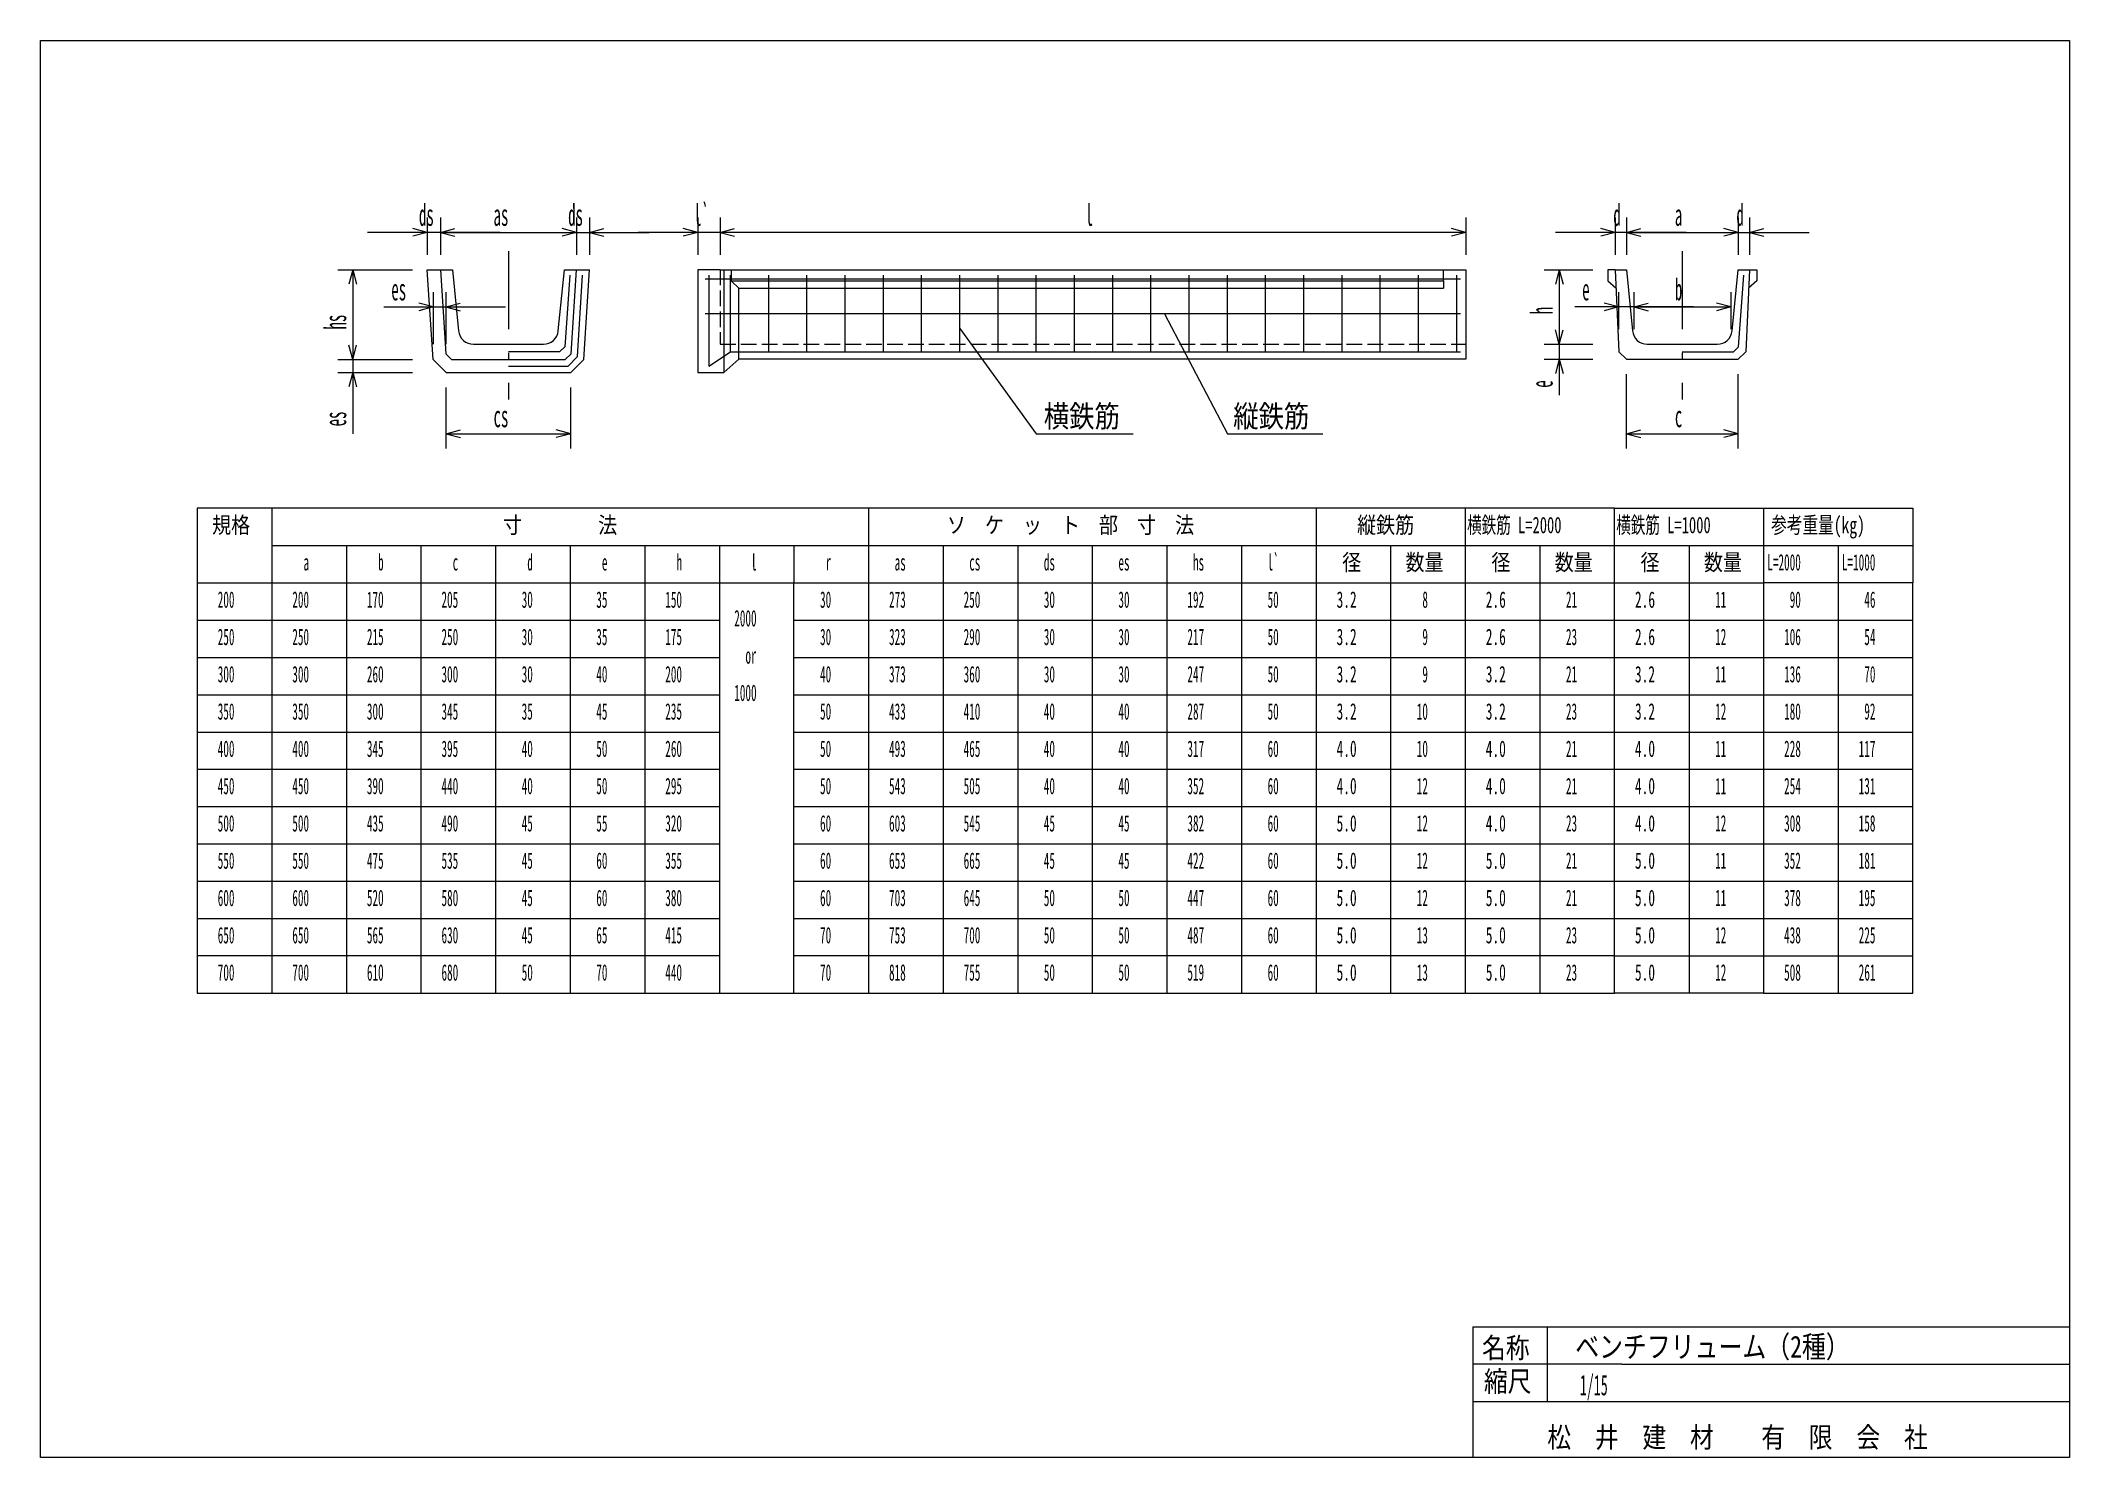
# Model space of a CAD drawing. Units: millimetres at full size. Extents: x 74 to 5514, y 79 to 3879.
import ezdxf
from ezdxf.enums import TextEntityAlignment as Align

# ---------------------------------------------------------------- set-up
doc = ezdxf.new("R2010")
doc.units = ezdxf.units.MM
doc.header["$LTSCALE"] = 7
doc.linetypes.add('USER1', pattern=[8, 6, -2])
doc.linetypes.add('USER2', pattern=[50.5, 30, -9, 2.5, -9])
doc.layers.add('1', color=7, linetype='Continuous', lineweight=18)
doc.styles.add('ＭＳ ゴシック', font='')
doc.styles.get('ＭＳ ゴシック').set_extended_font_data('MS Gothic')

msp = doc.modelspace()

# ---------------------------------------------------------------- linework, layer by layer
at = {"layer": '1'}
for p, q in [((73.5, 79), (73.5, 3879)), ((73.5, 3879), (5513.5, 3879)), ((5513.5, 3879), (5513.5, 79)), ((1110.5, 3364.547), (1071.863, 3374.9)), ((1110.5, 3404.547), (1110.5, 3304.547)), ((1145.5, 3404.547), (1145.5, 3304.547)), ((1145.5, 3404.547), (1145.5, 3304.547)), ((1145.5, 3364.547), (1184.137, 3374.9)), ((1145.5, 3364.547), (1184.137, 3374.9)), ((1510.5, 3364.547), (1471.863, 3374.9)), ((1510.5, 3364.547), (1471.863, 3374.9)), ((1510.5, 3404.547), (1510.5, 3304.547)), ((1510.5, 3404.547), (1510.5, 3304.547)), ((1545.5, 3404.547), (1545.5, 3304.547)), ((1545.5, 3364.547), (1584.137, 3374.9)), ((1835.5, 3364.547), (1796.863, 3374.9)), ((1835.5, 3404.547), (1835.5, 3304.547)), ((1895.5, 3404.547), (1895.5, 3304.547)), ((1895.5, 3404.547), (1895.5, 3304.547)), ((1895.5, 3364.547), (1934.137, 3374.9)), ((1895.5, 3364.547), (1934.137, 3374.9)), ((3895.5, 3364.547), (3856.863, 3374.9)), ((3895.5, 3404.547), (3895.5, 3304.547)), ((4295.5, 3364.547), (4256.863, 3374.9)), ((4295.5, 3404.547), (4295.5, 3304.547)), ((4325.5, 3404.547), (4325.5, 3304.547)), ((4325.5, 3404.547), (4325.5, 3304.547)), ((4325.5, 3364.547), (4364.137, 3374.9)), ((4325.5, 3364.547), (4364.137, 3374.9)), ((4625.5, 3364.547), (4586.863, 3374.9)), ((4625.5, 3364.547), (4586.863, 3374.9)), ((4625.5, 3404.547), (4625.5, 3304.547)), ((4625.5, 3404.547), (4625.5, 3304.547)), ((4655.5, 3404.547), (4655.5, 3304.547)), ((4655.5, 3364.547), (4694.137, 3374.9)), ((1305.5, 3364.547), (950.5, 3364.547)), ((1110.5, 3364.547), (1071.863, 3354.194)), ((1145.5, 3364.547), (1510.5, 3364.547)), ((1145.5, 3364.547), (1184.137, 3354.194)), ((1145.5, 3364.547), (1184.137, 3354.194)), ((1350.5, 3364.547), (1705.5, 3364.547)), ((1510.5, 3364.547), (1471.863, 3354.194)), ((1510.5, 3364.547), (1471.863, 3354.194)), ((1545.5, 3364.547), (1584.137, 3354.194)), ((2055.5, 3364.547), (1675.5, 3364.547)), ((1835.5, 3364.547), (1796.863, 3354.194)), ((3895.5, 3364.547), (1895.5, 3364.547)), ((1895.5, 3364.547), (1934.137, 3354.194)), ((1895.5, 3364.547), (1934.137, 3354.194)), ((3895.5, 3364.547), (3856.863, 3354.194)), ((4485.5, 3364.547), (4135.5, 3364.547)), ((4295.5, 3364.547), (4256.863, 3354.194)), ((4325.5, 3364.547), (4625.5, 3364.547)), ((4325.5, 3364.547), (4364.137, 3354.194)), ((4325.5, 3364.547), (4364.137, 3354.194)), ((4465.5, 3364.547), (4815.5, 3364.547)), ((4625.5, 3364.547), (4586.863, 3354.194)), ((4625.5, 3364.547), (4586.863, 3354.194)), ((4655.5, 3364.547), (4694.137, 3354.194)), ((870.5, 3264.547), (1070.5, 3264.547)), ((910.5, 3264.547), (900.147, 3225.91)), ((910.5, 3264.547), (910.5, 3023.547)), ((910.5, 3264.547), (920.853, 3225.91)), ((1110.5, 3264.547), (1178, 3264.547)), ((1126, 3023.547), (1110.5, 3264.547)), ((1145.5, 3264.547), (1160.004, 3039.041)), ((1178, 3264.547), (1194.398, 3100.567)), ((1461.602, 3100.567), (1478, 3264.547)), ((1478, 3264.547), (1545.5, 3264.547)), ((1495.996, 3039.041), (1510.5, 3264.547)), ((1530.077, 3023.624), (1545.5, 3264.547)), ((1895.5, 3264.547), (1835.5, 3264.547)), ((1835.5, 3264.547), (1835.5, 2988.547)), ((1895.5, 3264.547), (3895.5, 3264.547)), ((1905.5, 3264.547), (1905.5, 2988.547)), ((1925.5, 3264.547), (1925.5, 3234.547)), ((3835.5, 3234.547), (3835.5, 3264.547)), ((3895.5, 3264.547), (3895.5, 3024.547)), ((4105.5, 3264.547), (4235.5, 3264.547)), ((4145.5, 3264.547), (4135.147, 3225.91)), ((4145.5, 3264.547), (4145.5, 3064.547)), ((4145.5, 3264.547), (4155.853, 3225.91)), ((4295.5, 3264.547), (4275.5, 3264.547)), ((4275.5, 3264.547), (4275.5, 3234.547)), ((4295.5, 3264.547), (4325.5, 3264.547)), ((4295.5, 3264.547), (4305.5, 3044.547)), ((4325.5, 3264.547), (4341.898, 3100.567)), ((4609.102, 3100.567), (4625.5, 3264.547)), ((4625.5, 3264.547), (4655.5, 3264.547)), ((4655.5, 3264.547), (4645.5, 3044.547)), ((4655.5, 3264.547), (4675.5, 3264.547)), ((4675.5, 3264.547), (4675.5, 3234.547)), ((1493, 3249.547), (1478.949, 3057.512)), ((1513.035, 3031.33), (1527.004, 3249.547)), ((1855.5, 3239.547), (3880.5, 3239.547)), ((1865.5, 3249.547), (1865.5, 3006.047)), ((1923.57, 3044.547), (1923.57, 3249.547)), ((1925.5, 3234.547), (3835.5, 3234.547)), ((1925.5, 3234.547), (1945.5, 3214.547)), ((1945.5, 3214.547), (3835.5, 3214.547)), ((1945.5, 3023.547), (1945.5, 3214.547)), ((2026.04, 3044.547), (2026.04, 3249.547)), ((2128.51, 3044.547), (2128.51, 3249.547)), ((2230.98, 3044.547), (2230.98, 3249.547)), ((2333.45, 3044.547), (2333.45, 3249.547)), ((2435.92, 3044.547), (2435.92, 3249.547)), ((2538.39, 3044.547), (2538.39, 3249.547)), ((2640.86, 3044.547), (2640.86, 3249.547)), ((2743.33, 3044.547), (2743.33, 3249.547)), ((2845.8, 3044.547), (2845.8, 3249.547)), ((2948.27, 3044.547), (2948.27, 3249.547)), ((3050.74, 3044.547), (3050.74, 3249.547)), ((3153.21, 3044.547), (3153.21, 3249.547)), ((3255.68, 3044.547), (3255.68, 3249.547)), ((3358.15, 3044.547), (3358.15, 3249.547)), ((3460.62, 3044.547), (3460.62, 3249.547)), ((3563.09, 3044.547), (3563.09, 3249.547)), ((3665.56, 3044.547), (3665.56, 3249.547)), ((3768.03, 3044.547), (3768.03, 3249.547)), ((3835.5, 3234.547), (3835.5, 3214.547)), ((3870.5, 3044.547), (3870.5, 3249.547)), ((4145.5, 3224.547), (4145.5, 2927.87)), ((4275.5, 3234.547), (4297.773, 3214.547)), ((4626.449, 3057.512), (4640.5, 3249.547)), ((4675.5, 3234.547), (4653.227, 3214.547)), ((910.5, 3183.547), (910.5, 2824.185)), ((993.89, 3164.547), (1320.004, 3164.547)), ((1125.936, 3164.547), (1087.299, 3174.9)), ((1125.936, 3164.547), (1087.299, 3154.194)), ((1125.936, 3204.547), (1125.936, 3064.547)), ((1160.004, 3204.547), (1160.004, 3064.547)), ((1160.004, 3164.547), (1198.641, 3174.9)), ((1160.004, 3164.547), (1198.641, 3154.194)), ((4505.5, 3164.547), (4187.019, 3164.547)), ((4304.591, 3164.547), (4265.954, 3174.9)), ((4304.591, 3164.547), (4265.954, 3154.194)), ((4304.591, 3204.547), (4304.591, 3104.547)), ((4345.5, 3204.547), (4345.5, 3104.547)), ((4345.5, 3204.547), (4345.5, 3104.547)), ((4345.5, 3164.547), (4384.137, 3174.9)), ((4345.5, 3164.547), (4384.137, 3174.9)), ((4345.5, 3164.547), (4605.5, 3164.547)), ((4345.5, 3164.547), (4384.137, 3154.194)), ((4345.5, 3164.547), (4384.137, 3154.194)), ((4605.5, 3164.547), (4566.863, 3174.9)), ((4605.5, 3164.547), (4566.863, 3154.194)), ((4605.5, 3204.547), (4605.5, 3104.547)), ((3880.5, 3146.547), (1855.5, 3146.547)), ((2538.39, 3106.811), (2743.33, 2824.547)), ((3086.787, 3146.547), (3255.68, 2824.547)), ((4145.5, 3064.547), (4135.147, 3103.184)), ((4145.5, 3064.547), (4135.147, 3103.184)), ((4145.5, 3064.547), (4155.853, 3103.184)), ((4145.5, 3064.547), (4155.853, 3103.184)), ((910.5, 3023.547), (900.147, 3062.184)), ((910.5, 3023.547), (900.147, 3062.184)), ((910.5, 3023.547), (920.853, 3062.184)), ((910.5, 3023.547), (920.853, 3062.184)), ((1234.2, 3064.547), (1421.8, 3064.547)), ((1478.949, 3057.512), (1465, 3044.547)), ((4105.5, 3064.547), (4235.5, 3064.547)), ((4105.5, 3064.547), (4235.5, 3064.547)), ((4381.7, 3064.547), (4569.3, 3064.547)), ((4612.5, 3044.547), (4626.449, 3057.512)), ((870.5, 3023.547), (1070.5, 3023.547)), ((870.5, 3023.547), (1070.5, 3023.547)), ((1126, 3023.547), (1161, 2988.547)), ((1160.004, 3039.041), (1175.497, 3023.547)), ((1175.497, 3023.547), (1480.503, 3023.547)), ((1465, 3044.547), (1328, 3044.547)), ((1328, 3006.047), (1487.751, 3006.047)), ((1480.503, 3023.547), (1495.996, 3039.041)), ((1487.751, 3006.047), (1513.035, 3031.33)), ((1530, 3023.547), (1495, 2988.547)), ((1865.5, 3006.047), (1923.57, 3044.547)), ((1905.5, 2988.547), (1945.5, 3024.547)), ((1923.57, 3044.547), (3880.5, 3044.547)), ((3895.5, 3024.547), (1945.5, 3024.547)), ((4105.5, 3024.547), (4235.5, 3024.547)), ((4145.5, 3024.547), (4135.147, 2985.91)), ((4145.5, 3024.547), (4155.853, 2985.91)), ((4305.5, 3044.547), (4325.5, 3024.547)), ((4325.5, 3024.547), (4625.5, 3024.547)), ((4475.5, 3044.547), (4612.5, 3044.547)), ((4645.5, 3044.547), (4625.5, 3024.547)), ((870.5, 2988.547), (1070.5, 2988.547)), ((910.5, 2988.547), (900.147, 2949.91)), ((910.5, 2988.547), (920.853, 2949.91)), ((1161, 2988.547), (1495, 2988.547)), ((1161, 2784.547), (1161, 2948.547)), ((1495, 2784.547), (1495, 2948.547)), ((1835.5, 2988.547), (1905.5, 2988.547)), ((4325.5, 2784.547), (4325.5, 2984.547)), ((4625.5, 2784.547), (4625.5, 2984.547)), ((1161, 2824.547), (1199.637, 2834.9)), ((1495, 2824.547), (1456.363, 2834.9)), ((4325.5, 2824.547), (4364.137, 2834.9)), ((4625.5, 2824.547), (4586.863, 2834.9)), ((1161, 2824.547), (1495, 2824.547)), ((1161, 2824.547), (1199.637, 2814.194)), ((1495, 2824.547), (1456.363, 2814.194)), ((2743.33, 2824.547), (3003.5, 2824.547)), ((3255.68, 2824.547), (3511.362, 2824.547)), ((4325.5, 2824.547), (4625.5, 2824.547)), ((4325.5, 2824.547), (4364.137, 2814.194)), ((4625.5, 2824.547), (4586.863, 2814.194)), ((493.5, 2624.547), (493.5, 1524.547)), ((4293.5, 2624.547), (493.5, 2624.547)), ((693.5, 2624.547), (693.5, 1524.547)), ((2293.5, 2624.547), (2293.5, 1524.547)), ((3493.5, 2624.547), (3493.5, 1524.547)), ((3893.5, 2624.547), (3893.5, 1524.547)), ((4293.5, 1524.547), (4293.5, 2624.547)), ((4293.5, 2624.547), (4693.5, 2624.547)), ((4693.5, 2624.547), (4693.5, 1324.547)), ((4693.5, 2624.547), (5093.5, 2624.547)), ((5093.5, 2624.547), (5093.5, 2424.547)), ((693.5, 2524.547), (4293.5, 2524.547)), ((893.5, 2524.547), (893.5, 1524.547)), ((1093.5, 2524.547), (1093.5, 1524.547)), ((1293.5, 2524.547), (1293.5, 1524.547)), ((1493.5, 2524.547), (1493.5, 1524.547)), ((1693.5, 2524.547), (1693.5, 1524.547)), ((1893.5, 2524.547), (1893.5, 2424.547)), ((2093.5, 2524.547), (2093.5, 2424.547)), ((2493.5, 2524.547), (2493.5, 1524.547)), ((2693.5, 2524.547), (2693.5, 1524.547)), ((2893.5, 2524.547), (2893.5, 1524.547)), ((3093.5, 2524.547), (3093.5, 1524.547)), ((3293.5, 2524.547), (3293.5, 1524.547)), ((3693.5, 2524.547), (3693.5, 1524.547)), ((4093.5, 2524.547), (4093.5, 1524.547)), ((4293.5, 2524.547), (4693.5, 2524.547)), ((4493.5, 2524.547), (4493.5, 1324.547)), ((4693.5, 2524.547), (5093.5, 2524.547)), ((4893.5, 2524.547), (4893.5, 2424.547)), ((493.5, 2424.547), (1893.5, 2424.547)), ((1893.5, 2424.547), (1893.5, 1324.547)), ((1893.5, 2424.547), (2093.5, 2424.547)), ((2093.5, 2424.547), (4293.5, 2424.547)), ((2093.5, 1324.547), (2093.5, 2424.547)), ((4293.5, 2424.547), (4693.5, 2424.547)), ((5093.5, 2424.547), (4693.5, 2424.547)), ((4893.5, 2424.547), (4893.5, 1324.547)), ((5093.5, 1324.547), (5093.5, 2424.547)), ((493.5, 2324.547), (1893.5, 2324.547)), ((2093.5, 2324.547), (4293.5, 2324.547)), ((4293.5, 2324.547), (4693.5, 2324.547)), ((4693.5, 2324.547), (5093.5, 2324.547)), ((493.5, 2224.547), (1893.5, 2224.547)), ((2093.5, 2224.547), (4293.5, 2224.547)), ((4293.5, 2224.547), (4693.5, 2224.547)), ((4693.5, 2224.547), (5093.5, 2224.547)), ((493.5, 2124.547), (1893.5, 2124.547)), ((2093.5, 2124.547), (4293.5, 2124.547)), ((4293.5, 2124.547), (4693.5, 2124.547)), ((4693.5, 2124.547), (5093.5, 2124.547)), ((493.5, 2024.547), (1893.5, 2024.547)), ((2093.5, 2024.547), (4293.5, 2024.547)), ((4293.5, 2024.547), (4693.5, 2024.547)), ((4693.5, 2024.547), (5093.5, 2024.547)), ((493.5, 1924.547), (1893.5, 1924.547)), ((2093.5, 1924.547), (4293.5, 1924.547)), ((4293.5, 1924.547), (4693.5, 1924.547)), ((4693.5, 1924.547), (5093.5, 1924.547)), ((493.5, 1824.547), (1893.5, 1824.547)), ((2093.5, 1824.547), (4293.5, 1824.547)), ((4293.5, 1824.547), (4693.5, 1824.547)), ((4693.5, 1824.547), (5093.5, 1824.547)), ((493.5, 1724.547), (1893.5, 1724.547)), ((2093.5, 1724.547), (4293.5, 1724.547)), ((4293.5, 1724.547), (4693.5, 1724.547)), ((4693.5, 1724.547), (5093.5, 1724.547)), ((493.5, 1624.547), (1893.5, 1624.547)), ((2093.5, 1624.547), (4293.5, 1624.547)), ((4293.5, 1624.547), (4693.5, 1624.547)), ((4693.5, 1624.547), (5093.5, 1624.547)), ((493.5, 1524.547), (493.5, 1324.547)), ((493.5, 1524.547), (1893.5, 1524.547)), ((693.5, 1524.547), (693.5, 1324.547)), ((893.5, 1524.547), (893.5, 1324.547)), ((1093.5, 1524.547), (1093.5, 1324.547)), ((1293.5, 1524.547), (1293.5, 1324.547)), ((1493.5, 1524.547), (1493.5, 1324.547)), ((1693.5, 1524.547), (1693.5, 1324.547)), ((2093.5, 1524.547), (4293.5, 1524.547)), ((2293.5, 1524.547), (2293.5, 1324.547)), ((2493.5, 1524.547), (2493.5, 1324.547)), ((2693.5, 1524.547), (2693.5, 1324.547)), ((2893.5, 1524.547), (2893.5, 1324.547)), ((3093.5, 1524.547), (3093.5, 1324.547)), ((3293.5, 1524.547), (3293.5, 1324.547)), ((3493.5, 1524.547), (3493.5, 1324.547)), ((3693.5, 1524.547), (3693.5, 1324.547)), ((3893.5, 1524.547), (3893.5, 1324.547)), ((4093.5, 1524.547), (4093.5, 1324.547)), ((4293.5, 1324.547), (4293.5, 1524.547)), ((4293.5, 1524.547), (4693.5, 1524.547)), ((4693.5, 1524.547), (5093.5, 1524.547)), ((1893.5, 1424.547), (493.5, 1424.547)), ((4293.5, 1424.547), (2093.5, 1424.547)), ((4293.5, 1424.547), (4693.5, 1424.547)), ((4693.5, 1424.547), (5093.5, 1424.547)), ((493.5, 1324.547), (1893.5, 1324.547)), ((1893.5, 1324.547), (2093.5, 1324.547)), ((2093.5, 1324.547), (4293.5, 1324.547)), ((4693.5, 1324.547), (4293.5, 1324.547)), ((4693.5, 1324.547), (5093.5, 1324.547)), ((3913.5, 429), (5513.5, 429)), ((3913.5, 429), (3913.5, 229)), ((4113.5, 429), (4113.5, 229)), ((4313.5, 329), (3913.5, 329)), ((4313.5, 329), (5513.5, 329)), ((3913.5, 229), (3913.5, 79)), ((3913.5, 229), (5513.5, 229)), ((5513.5, 79), (73.5, 79))]:
    msp.add_line(p, q, dxfattribs=at)
at = {"layer": '1', "linetype": 'USER2'}
for p, q in [((1328, 3314.547), (1328, 2916.656)), ((4475.5, 3314.547), (4475.5, 2916.656))]:
    msp.add_line(p, q, dxfattribs=at)
at = {"layer": '1', "linetype": 'USER1'}
for p, q in [((1895.5, 3264.547), (1895.5, 3064.547)), ((1895.5, 3064.547), (3895.5, 3064.547))]:
    msp.add_line(p, q, dxfattribs=at)
at = {"layer": '1'}
for centre, start, end in [((1234.2, 3104.547), 185.71059, 270), ((1421.8, 3104.547), 270, 354.28941), ((4381.7, 3104.547), 185.71059, 270), ((4569.3, 3104.547), 270, 354.28941)]:
    msp.add_arc(centre, 40, start, end, dxfattribs=at)

# ---------------------------------------------------------------- texts
at = {"layer": '1', "style": 'ＭＳ ゴシック'}
for s, height, width, p in [('ds', 58.65, 0.5, (1088, 3364.547)), ('ds', 58.65, 0.5, (1488, 3364.547)), ('l`', 58.65, 0.5, (1825.5, 3364.547)), ('l', 58.65, 0.5, (2875.5, 3364.547)), ('d', 58.65, 0.5, (4290.5, 3364.547)), ('d', 58.65, 0.5, (4620.5, 3364.547)), ('as', 58.65, 0.5, (1288, 3364.547)), ('a', 58.65, 0.5, (4455.5, 3364.547)), ('es', 58.65, 0.5, (1013.89, 3164.547)), ('e', 58.65, 0.5, (4207.019, 3164.547)), ('b', 58.65, 0.5, (4455.5, 3164.547)), ('cs', 58.65, 0.5, (1288, 2824.547)), ('横鉄筋', 58.65, 0.85, (2763.5, 2824.547)), ('縦鉄筋', 58.65, 0.85, (3271.362, 2824.547)), ('c', 58.65, 0.5, (4455.5, 2824.547)), ('規格', 43.99, 0.85, (533.5, 2544.547)), ('寸\u3000\u3000\u3000\u3000法', 43.99, 0.85, (1313.5, 2544.547)), ('ソ\u3000ケ\u3000ッ\u3000ト\u3000部\u3000寸\u3000法', 43.99, 0.85, (2503.5, 2544.547)), ('縦鉄筋', 43.99, 0.85, (3603.5, 2544.547)), ('横鉄筋 L=2000', 43.99, 0.65, (3898.5, 2544.547)), ('横鉄筋 L=1000', 43.99, 0.65, (4298.5, 2544.547)), ('参考重量(kg)', 43.99, 0.7, (4713.5, 2544.547)), ('b', 43.99, 0.5, (978.5, 2444.547)), ('d', 43.99, 0.5, (1378.5, 2444.547)), ('h', 43.99, 0.5, (1778.5, 2444.547)), ('l', 43.99, 0.5, (1978.5, 2444.547)), ('ds', 43.99, 0.5, (2763.5, 2444.547)), ('hs', 43.99, 0.5, (3163.5, 2444.547)), ('l`', 43.99, 0.5, (3363.5, 2444.547)), ('径', 43.99, 0.85, (3563.5, 2444.547)), ('数量', 43.99, 0.85, (3733.5, 2444.547)), ('径', 43.99, 0.85, (3963.5, 2444.547)), ('数量', 43.99, 0.85, (4133.5, 2444.547)), ('径', 43.99, 0.85, (4363.5, 2444.547)), ('数量', 43.99, 0.85, (4533.5, 2444.547)), ('a', 43.99, 0.5, (778.5, 2444.547)), ('c', 43.99, 0.5, (1178.5, 2444.547)), ('e', 43.99, 0.5, (1578.5, 2444.547)), ('r', 43.99, 0.5, (2178.5, 2444.547)), ('as', 43.99, 0.5, (2363.5, 2444.547)), ('cs', 43.99, 0.5, (2563.5, 2444.547)), ('es', 43.99, 0.5, (2963.5, 2444.547)), ('L=2000', 43.99, 0.5, (4703.5, 2444.547)), ('L=1000', 43.99, 0.5, (4903.5, 2444.547)), ('200', 43.99, 0.5, (548.5, 2344.547)), ('200', 43.99, 0.5, (748.5, 2344.547)), ('170', 43.99, 0.5, (948.5, 2344.547)), ('205', 43.99, 0.5, (1148.5, 2344.547)), ('30', 43.99, 0.5, (1363.5, 2344.547)), ('35', 43.99, 0.5, (1563.5, 2344.547)), ('150', 43.99, 0.5, (1748.5, 2344.547)), ('30', 43.99, 0.5, (2163.5, 2344.547)), ('273', 43.99, 0.5, (2348.5, 2344.547)), ('250', 43.99, 0.5, (2548.5, 2344.547)), ('30', 43.99, 0.5, (2763.5, 2344.547)), ('30', 43.99, 0.5, (2963.5, 2344.547)), ('192', 43.99, 0.5, (3148.5, 2344.547)), ('50', 43.99, 0.5, (3363.5, 2344.547)), ('3.2', 43.99, 0.6, (3548.5, 2344.547)), ('8', 43.99, 0.5, (3778.5, 2344.547)), ('2.6', 43.99, 0.6, (3948.5, 2344.547)), ('21', 43.99, 0.5, (4163.5, 2344.547)), ('2.6', 43.99, 0.6, (4348.5, 2344.547)), ('11', 43.99, 0.5, (4563.5, 2344.547)), ('90', 43.99, 0.5, (4763.5, 2344.547)), ('46', 43.99, 0.5, (4963.5, 2344.547)), ('2000', 43.99, 0.5, (1933.5, 2294.547)), ('250', 43.99, 0.5, (548.5, 2244.547)), ('250', 43.99, 0.5, (748.5, 2244.547)), ('215', 43.99, 0.5, (948.5, 2244.547)), ('250', 43.99, 0.5, (1148.5, 2244.547)), ('30', 43.99, 0.5, (1363.5, 2244.547)), ('35', 43.99, 0.5, (1563.5, 2244.547)), ('175', 43.99, 0.5, (1748.5, 2244.547)), ('30', 43.99, 0.5, (2163.5, 2244.547)), ('323', 43.99, 0.5, (2348.5, 2244.547)), ('290', 43.99, 0.5, (2548.5, 2244.547)), ('30', 43.99, 0.5, (2763.5, 2244.547)), ('30', 43.99, 0.5, (2963.5, 2244.547)), ('217', 43.99, 0.5, (3148.5, 2244.547)), ('50', 43.99, 0.5, (3363.5, 2244.547)), ('3.2', 43.99, 0.6, (3548.5, 2244.547)), ('9', 43.99, 0.5, (3778.5, 2244.547)), ('2.6', 43.99, 0.6, (3948.5, 2244.547)), ('23', 43.99, 0.5, (4163.5, 2244.547)), ('2.6', 43.99, 0.6, (4348.5, 2244.547)), ('12', 43.99, 0.5, (4563.5, 2244.547)), ('106', 43.99, 0.5, (4748.5, 2244.547)), ('54', 43.99, 0.5, (4963.5, 2244.547)), ('or', 43.99, 0.5, (1963.5, 2194.547)), ('300', 43.99, 0.5, (548.5, 2144.547)), ('300', 43.99, 0.5, (748.5, 2144.547)), ('260', 43.99, 0.5, (948.5, 2144.547)), ('300', 43.99, 0.5, (1148.5, 2144.547)), ('30', 43.99, 0.5, (1363.5, 2144.547)), ('40', 43.99, 0.5, (1563.5, 2144.547)), ('200', 43.99, 0.5, (1748.5, 2144.547)), ('40', 43.99, 0.5, (2163.5, 2144.547)), ('373', 43.99, 0.5, (2348.5, 2144.547)), ('360', 43.99, 0.5, (2548.5, 2144.547)), ('30', 43.99, 0.5, (2763.5, 2144.547)), ('30', 43.99, 0.5, (2963.5, 2144.547)), ('247', 43.99, 0.5, (3148.5, 2144.547)), ('50', 43.99, 0.5, (3363.5, 2144.547)), ('3.2', 43.99, 0.6, (3548.5, 2144.547)), ('9', 43.99, 0.5, (3778.5, 2144.547)), ('3.2', 43.99, 0.6, (3948.5, 2144.547)), ('21', 43.99, 0.5, (4163.5, 2144.547)), ('3.2', 43.99, 0.6, (4348.5, 2144.547)), ('11', 43.99, 0.5, (4563.5, 2144.547)), ('136', 43.99, 0.5, (4748.5, 2144.547)), ('70', 43.99, 0.5, (4963.5, 2144.547)), ('1000', 43.99, 0.5, (1933.5, 2094.547)), ('350', 43.99, 0.5, (548.5, 2044.547)), ('350', 43.99, 0.5, (748.5, 2044.547)), ('300', 43.99, 0.5, (948.5, 2044.547)), ('345', 43.99, 0.5, (1148.5, 2044.547)), ('35', 43.99, 0.5, (1363.5, 2044.547)), ('45', 43.99, 0.5, (1563.5, 2044.547)), ('235', 43.99, 0.5, (1748.5, 2044.547)), ('50', 43.99, 0.5, (2163.5, 2044.547)), ('433', 43.99, 0.5, (2348.5, 2044.547)), ('410', 43.99, 0.5, (2548.5, 2044.547)), ('40', 43.99, 0.5, (2763.5, 2044.547)), ('40', 43.99, 0.5, (2963.5, 2044.547)), ('287', 43.99, 0.5, (3148.5, 2044.547)), ('50', 43.99, 0.5, (3363.5, 2044.547)), ('3.2', 43.99, 0.6, (3548.5, 2044.547)), ('10', 43.99, 0.5, (3763.5, 2044.547)), ('3.2', 43.99, 0.6, (3948.5, 2044.547)), ('23', 43.99, 0.5, (4163.5, 2044.547)), ('3.2', 43.99, 0.6, (4348.5, 2044.547)), ('12', 43.99, 0.5, (4563.5, 2044.547)), ('180', 43.99, 0.5, (4748.5, 2044.547)), ('92', 43.99, 0.5, (4963.5, 2044.547)), ('400', 43.99, 0.5, (548.5, 1944.547)), ('400', 43.99, 0.5, (748.5, 1944.547)), ('345', 43.99, 0.5, (948.5, 1944.547)), ('395', 43.99, 0.5, (1148.5, 1944.547)), ('40', 43.99, 0.5, (1363.5, 1944.547)), ('50', 43.99, 0.5, (1563.5, 1944.547)), ('260', 43.99, 0.5, (1748.5, 1944.547)), ('50', 43.99, 0.5, (2163.5, 1944.547)), ('493', 43.99, 0.5, (2348.5, 1944.547)), ('465', 43.99, 0.5, (2548.5, 1944.547)), ('40', 43.99, 0.5, (2763.5, 1944.547)), ('40', 43.99, 0.5, (2963.5, 1944.547)), ('317', 43.99, 0.5, (3148.5, 1944.547)), ('60', 43.99, 0.5, (3363.5, 1944.547)), ('4.0', 43.99, 0.6, (3548.5, 1944.547)), ('10', 43.99, 0.5, (3763.5, 1944.547)), ('4.0', 43.99, 0.6, (3948.5, 1944.547)), ('21', 43.99, 0.5, (4163.5, 1944.547)), ('4.0', 43.99, 0.6, (4348.5, 1944.547)), ('11', 43.99, 0.5, (4563.5, 1944.547)), ('228', 43.99, 0.5, (4748.5, 1944.547)), ('117', 43.99, 0.5, (4948.5, 1944.547)), ('450', 43.99, 0.5, (548.5, 1844.547)), ('450', 43.99, 0.5, (748.5, 1844.547)), ('390', 43.99, 0.5, (948.5, 1844.547)), ('440', 43.99, 0.5, (1148.5, 1844.547)), ('40', 43.99, 0.5, (1363.5, 1844.547)), ('50', 43.99, 0.5, (1563.5, 1844.547)), ('295', 43.99, 0.5, (1748.5, 1844.547)), ('50', 43.99, 0.5, (2163.5, 1844.547)), ('543', 43.99, 0.5, (2348.5, 1844.547)), ('505', 43.99, 0.5, (2548.5, 1844.547)), ('40', 43.99, 0.5, (2763.5, 1844.547)), ('40', 43.99, 0.5, (2963.5, 1844.547)), ('352', 43.99, 0.5, (3148.5, 1844.547)), ('60', 43.99, 0.5, (3363.5, 1844.547)), ('4.0', 43.99, 0.6, (3548.5, 1844.547)), ('12', 43.99, 0.5, (3763.5, 1844.547)), ('4.0', 43.99, 0.6, (3948.5, 1844.547)), ('21', 43.99, 0.5, (4163.5, 1844.547)), ('4.0', 43.99, 0.6, (4348.5, 1844.547)), ('11', 43.99, 0.5, (4563.5, 1844.547)), ('254', 43.99, 0.5, (4748.5, 1844.547)), ('131', 43.99, 0.5, (4948.5, 1844.547)), ('500', 43.99, 0.5, (548.5, 1744.547)), ('500', 43.99, 0.5, (748.5, 1744.547)), ('435', 43.99, 0.5, (948.5, 1744.547)), ('490', 43.99, 0.5, (1148.5, 1744.547)), ('45', 43.99, 0.5, (1363.5, 1744.547)), ('55', 43.99, 0.5, (1563.5, 1744.547)), ('320', 43.99, 0.5, (1748.5, 1744.547)), ('60', 43.99, 0.5, (2163.5, 1744.547)), ('603', 43.99, 0.5, (2348.5, 1744.547)), ('545', 43.99, 0.5, (2548.5, 1744.547)), ('45', 43.99, 0.5, (2763.5, 1744.547)), ('45', 43.99, 0.5, (2963.5, 1744.547)), ('382', 43.99, 0.5, (3148.5, 1744.547)), ('60', 43.99, 0.5, (3363.5, 1744.547)), ('5.0', 43.99, 0.6, (3548.5, 1744.547)), ('12', 43.99, 0.5, (3763.5, 1744.547)), ('4.0', 43.99, 0.6, (3948.5, 1744.547)), ('23', 43.99, 0.5, (4163.5, 1744.547)), ('4.0', 43.99, 0.6, (4348.5, 1744.547)), ('12', 43.99, 0.5, (4563.5, 1744.547)), ('308', 43.99, 0.5, (4748.5, 1744.547)), ('158', 43.99, 0.5, (4948.5, 1744.547)), ('550', 43.99, 0.5, (548.5, 1644.547)), ('550', 43.99, 0.5, (748.5, 1644.547)), ('475', 43.99, 0.5, (948.5, 1644.547)), ('535', 43.99, 0.5, (1148.5, 1644.547)), ('45', 43.99, 0.5, (1363.5, 1644.547)), ('60', 43.99, 0.5, (1563.5, 1644.547)), ('355', 43.99, 0.5, (1748.5, 1644.547)), ('60', 43.99, 0.5, (2163.5, 1644.547)), ('653', 43.99, 0.5, (2348.5, 1644.547)), ('665', 43.99, 0.5, (2548.5, 1644.547)), ('45', 43.99, 0.5, (2763.5, 1644.547)), ('45', 43.99, 0.5, (2963.5, 1644.547)), ('422', 43.99, 0.5, (3148.5, 1644.547)), ('60', 43.99, 0.5, (3363.5, 1644.547)), ('5.0', 43.99, 0.6, (3548.5, 1644.547)), ('12', 43.99, 0.5, (3763.5, 1644.547)), ('5.0', 43.99, 0.6, (3948.5, 1644.547)), ('21', 43.99, 0.5, (4163.5, 1644.547)), ('5.0', 43.99, 0.6, (4348.5, 1644.547)), ('11', 43.99, 0.5, (4563.5, 1644.547)), ('352', 43.99, 0.5, (4748.5, 1644.547)), ('181', 43.99, 0.5, (4948.5, 1644.547)), ('600', 43.99, 0.5, (548.5, 1544.547)), ('600', 43.99, 0.5, (748.5, 1544.547)), ('520', 43.99, 0.5, (948.5, 1544.547)), ('580', 43.99, 0.5, (1148.5, 1544.547)), ('45', 43.99, 0.5, (1363.5, 1544.547)), ('60', 43.99, 0.5, (1563.5, 1544.547)), ('380', 43.99, 0.5, (1748.5, 1544.547)), ('60', 43.99, 0.5, (2163.5, 1544.547)), ('703', 43.99, 0.5, (2348.5, 1544.547)), ('645', 43.99, 0.5, (2548.5, 1544.547)), ('50', 43.99, 0.5, (2763.5, 1544.547)), ('50', 43.99, 0.5, (2963.5, 1544.547)), ('447', 43.99, 0.5, (3148.5, 1544.547)), ('60', 43.99, 0.5, (3363.5, 1544.547)), ('5.0', 43.99, 0.6, (3548.5, 1544.547)), ('12', 43.99, 0.5, (3763.5, 1544.547)), ('5.0', 43.99, 0.6, (3948.5, 1544.547)), ('21', 43.99, 0.5, (4163.5, 1544.547)), ('5.0', 43.99, 0.6, (4348.5, 1544.547)), ('11', 43.99, 0.5, (4563.5, 1544.547)), ('378', 43.99, 0.5, (4748.5, 1544.547)), ('195', 43.99, 0.5, (4948.5, 1544.547)), ('650', 43.99, 0.5, (548.5, 1444.547)), ('650', 43.99, 0.5, (748.5, 1444.547)), ('565', 43.99, 0.5, (948.5, 1444.547)), ('630', 43.99, 0.5, (1148.5, 1444.547)), ('45', 43.99, 0.5, (1363.5, 1444.547)), ('65', 43.99, 0.5, (1563.5, 1444.547)), ('415', 43.99, 0.5, (1748.5, 1444.547)), ('70', 43.99, 0.5, (2163.5, 1444.547)), ('753', 43.99, 0.5, (2348.5, 1444.547)), ('700', 43.99, 0.5, (2548.5, 1444.547)), ('50', 43.99, 0.5, (2763.5, 1444.547)), ('50', 43.99, 0.5, (2963.5, 1444.547)), ('487', 43.99, 0.5, (3148.5, 1444.547)), ('60', 43.99, 0.5, (3363.5, 1444.547)), ('5.0', 43.99, 0.6, (3548.5, 1444.547)), ('13', 43.99, 0.5, (3763.5, 1444.547)), ('5.0', 43.99, 0.6, (3948.5, 1444.547)), ('23', 43.99, 0.5, (4163.5, 1444.547)), ('5.0', 43.99, 0.6, (4348.5, 1444.547)), ('12', 43.99, 0.5, (4563.5, 1444.547)), ('438', 43.99, 0.5, (4748.5, 1444.547)), ('225', 43.99, 0.5, (4948.5, 1444.547)), ('700', 43.99, 0.5, (548.5, 1344.547)), ('700', 43.99, 0.5, (748.5, 1344.547)), ('610', 43.99, 0.5, (948.5, 1344.547)), ('680', 43.99, 0.5, (1148.5, 1344.547)), ('50', 43.99, 0.5, (1363.5, 1344.547)), ('70', 43.99, 0.5, (1563.5, 1344.547)), ('440', 43.99, 0.5, (1748.5, 1344.547)), ('70', 43.99, 0.5, (2163.5, 1344.547)), ('818', 43.99, 0.5, (2348.5, 1344.547)), ('755', 43.99, 0.5, (2548.5, 1344.547)), ('50', 43.99, 0.5, (2763.5, 1344.547)), ('50', 43.99, 0.5, (2963.5, 1344.547)), ('519', 43.99, 0.5, (3148.5, 1344.547)), ('60', 43.99, 0.5, (3363.5, 1344.547)), ('5.0', 43.99, 0.6, (3548.5, 1344.547)), ('13', 43.99, 0.5, (3763.5, 1344.547)), ('5.0', 43.99, 0.6, (3948.5, 1344.547)), ('23', 43.99, 0.5, (4163.5, 1344.547)), ('5.0', 43.99, 0.6, (4348.5, 1344.547)), ('12', 43.99, 0.5, (4563.5, 1344.547)), ('508', 43.99, 0.5, (4748.5, 1344.547)), ('261', 43.99, 0.5, (4948.5, 1344.547)), ('名称', 54.99, 0.85, (3938.5, 329)), ('ベンチフリューム（2種）', 58.65, 0.8, (4188.5, 329)), ('縮尺', 54.99, 0.85, (3943.5, 239)), ('1/15', 54.99, 0.5, (4200.822, 229)), ('松\u3000井\u3000建\u3000材\u3000\u3000有\u3000限\u3000会\u3000社', 54.99, 0.85, (4113.5, 89))]:
    msp.add_text(s, height=height, dxfattribs=dict(at, width=width)).set_placement(p, align=Align.BOTTOM_LEFT)
at = {"layer": '1', "style": 'ＭＳ ゴシック', "width": 0.5}
for s, p in [('h', (4145.5, 3144.547)), ('hs', (910.5, 3104.047)), ('e', (4145.5, 2947.87)), ('es', (910.5, 2844.185))]:
    msp.add_text(s, height=58.65, rotation=90, dxfattribs=at).set_placement(p, align=Align.BOTTOM_LEFT)

doc.saveas('drawing.dxf')
